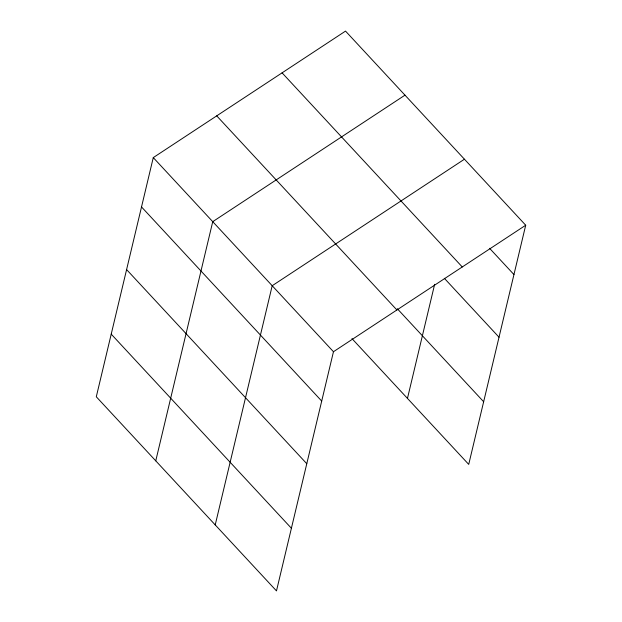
<?xml version="1.0" encoding="UTF-8"?>
<svg xmlns="http://www.w3.org/2000/svg" width="622" height="622" viewBox="0 0 622 622"><rect width="100%" height="100%" fill="white"/><g stroke="black" fill="none" stroke-linecap="round" stroke-linejoin="round"><path stroke-width="0.93" d="M153.276 157.607L96.293 396.782L276.479 590.9L333.462 351.725L525.707 225.218L345.521 31.1L153.276 157.607L333.462 351.725M155.757 460.84L212.74 221.665L404.984 95.158M215.22 524.898L272.195 285.723L464.44 159.216M407.464 398.391L434.646 284.301M525.707 225.218L468.724 464.393L351.966 338.609M489.576 248.302L513.951 274.559M282.077 72.844L462.263 266.962M444.349 278.306L499.023 337.21M397.279 308.699L483.652 401.75M216.713 115.855L396.898 309.974M141.521 206.947L321.706 401.066M126.593 269.59L306.778 463.709M111.221 334.138L291.407 528.257"/></g></svg>
